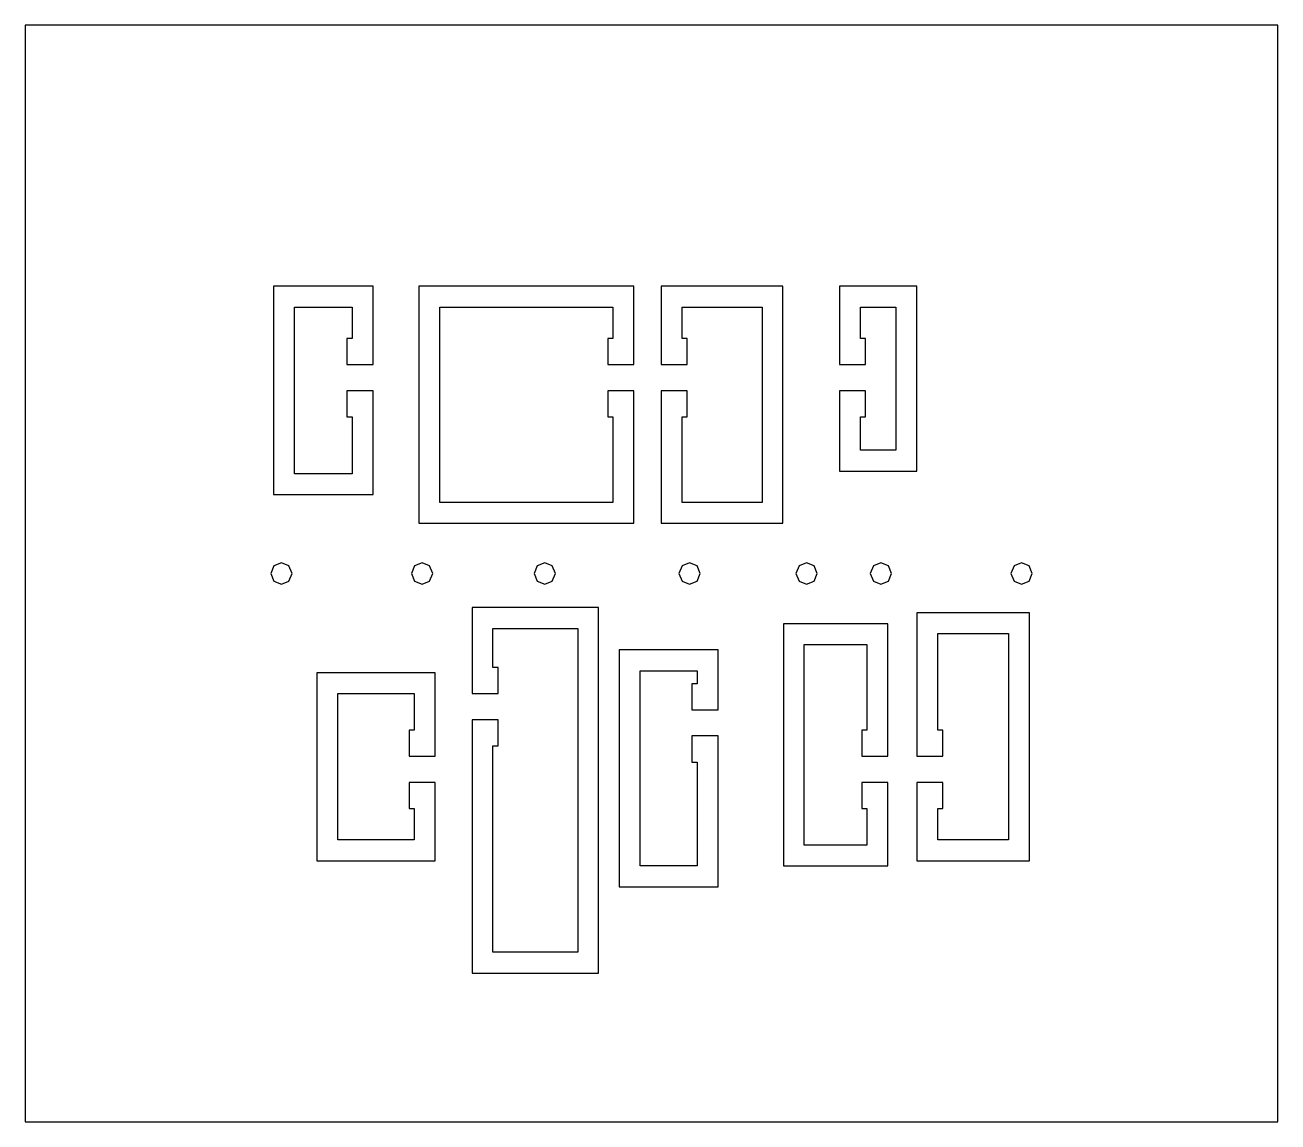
# Model space of a CAD drawing. Extents: x -1.57 to 3.23, y -1 to 3.2.
import ezdxf

# ---------------------------------------------------------------- set-up
doc = ezdxf.new("R2010")
doc.units = 0
doc.layers.add('L7', color=150, linetype='CONTINUOUS')

msp = doc.modelspace()

# ---------------------------------------------------------------- linework, layer by layer
at = {"layer": 'L7'}
for points in [[(-1.5709, -1), (3.2291, -1), (3.2291, 3.2), (-1.5709, 3.2), (-1.5709, -1)], [(-0.5389, 1.4821), (-0.5389, 2.12), (-0.3176, 2.12), (-0.3176, 2), (-0.3376, 2), (-0.3376, 1.9), (-0.2376, 1.9), (-0.2376, 2.2), (-0.6189, 2.2), (-0.6189, 1.4021), (-0.2376, 1.4021), (-0.2376, 1.8), (-0.3376, 1.8), (-0.3376, 1.7), (-0.3176, 1.7), (-0.3176, 1.4821), (-0.5389, 1.4821)], [(0.6812, 1.3721), (0.0176, 1.3721), (0.0176, 2.12), (0.6812, 2.12), (0.6812, 2), (0.6612, 2), (0.6612, 1.9), (0.7612, 1.9), (0.7612, 2.2), (-0.0624, 2.2), (-0.0624, 1.2921), (0.7612, 1.2921), (0.7612, 1.8), (0.6612, 1.8), (0.6612, 1.7), (0.6812, 1.7), (0.6812, 1.3721)], [(0.9462, 1.3721), (0.9462, 1.7), (0.9662, 1.7), (0.9662, 1.8), (0.8662, 1.8), (0.8662, 1.2921), (1.3324, 1.2921), (1.3324, 2.2), (0.8662, 2.2), (0.8662, 1.9), (0.9662, 1.9), (0.9662, 2), (0.9462, 2), (0.9462, 2.12), (1.2524, 2.12), (1.2524, 1.3721), (0.9462, 1.3721)], [(1.6293, 1.5721), (1.6293, 1.7), (1.6493, 1.7), (1.6493, 1.8), (1.5493, 1.8), (1.5493, 1.4921), (1.8455, 1.4921), (1.8455, 2.2), (1.5493, 2.2), (1.5493, 1.9), (1.6493, 1.9), (1.6493, 2), (1.6293, 2), (1.6293, 2.12), (1.7655, 2.12), (1.7655, 1.5721), (1.6293, 1.5721)], [(-0.6179, 1.071), (-0.5889, 1.0591), (-0.56, 1.071), (-0.548, 1.1), (-0.56, 1.129), (-0.5889, 1.1409), (-0.6179, 1.129), (-0.6299, 1.1), (-0.6179, 1.071)], [(-0.0909, 1.1), (-0.079, 1.071), (-0.05, 1.0591), (-0.021, 1.071), (-0.0091, 1.1), (-0.021, 1.129), (-0.05, 1.1409), (-0.079, 1.129), (-0.0909, 1.1)], [(0.391, 1.071), (0.42, 1.0591), (0.449, 1.071), (0.4609, 1.1), (0.449, 1.129), (0.42, 1.1409), (0.391, 1.129), (0.3791, 1.1), (0.391, 1.071)], [(1.004, 1.071), (1.0159, 1.1), (1.004, 1.129), (0.975, 1.1409), (0.946, 1.129), (0.9341, 1.1), (0.946, 1.071), (0.975, 1.0591), (1.004, 1.071)], [(1.3822, 1.1), (1.3942, 1.071), (1.4231, 1.0591), (1.4521, 1.071), (1.4641, 1.1), (1.4521, 1.129), (1.4231, 1.1409), (1.3942, 1.129), (1.3822, 1.1)], [(1.6792, 1.129), (1.6672, 1.1), (1.6792, 1.071), (1.7081, 1.0591), (1.7371, 1.071), (1.7491, 1.1), (1.7371, 1.129), (1.7081, 1.1409), (1.6792, 1.129)], [(2.276, 1.129), (2.247, 1.1409), (2.2181, 1.129), (2.2061, 1.1), (2.2181, 1.071), (2.247, 1.0591), (2.276, 1.071), (2.288, 1.1), (2.276, 1.129)], [(0.1416, 0.5399), (0.1416, -0.43), (0.6263, -0.43), (0.6263, 0.97), (0.1416, 0.97), (0.1416, 0.64), (0.2416, 0.64), (0.2416, 0.74), (0.2216, 0.74), (0.2216, 0.89), (0.5463, 0.89), (0.5463, -0.35), (0.2216, -0.35), (0.2216, 0.4399), (0.2416, 0.4399), (0.2416, 0.5399), (0.1416, 0.5399)], [(1.9257, 0.5), (1.9257, 0.8697), (2.197, 0.8697), (2.197, 0.08), (1.9257, 0.08), (1.9257, 0.2), (1.9457, 0.2), (1.9457, 0.3), (1.8457, 0.3), (1.8457, 0), (2.277, 0), (2.277, 0.9497), (1.8457, 0.9497), (1.8457, 0.4), (1.9457, 0.4), (1.9457, 0.5), (1.9257, 0.5)], [(1.6546, 0.8279), (1.6546, 0.5), (1.6346, 0.5), (1.6346, 0.4), (1.7346, 0.4), (1.7346, 0.9079), (1.3342, 0.9079), (1.3342, -0.02), (1.7346, -0.02), (1.7346, 0.3), (1.6346, 0.3), (1.6346, 0.2), (1.6546, 0.2), (1.6546, 0.06), (1.4142, 0.06), (1.4142, 0.8279), (1.6546, 0.8279)], [(0.9842, 0.4779), (0.9842, 0.3779), (1.0042, 0.3779), (1.0042, -0.02), (0.7851, -0.02), (0.7851, 0.7279), (1.0042, 0.7279), (1.0042, 0.6779), (0.9842, 0.6779), (0.9842, 0.5779), (1.0842, 0.5779), (1.0842, 0.8079), (0.7051, 0.8079), (0.7051, -0.1), (1.0842, -0.1), (1.0842, 0.4779), (0.9842, 0.4779)], [(-0.1, 0.5), (-0.1, 0.4), (0, 0.4), (0, 0.72), (-0.4531, 0.72), (-0.4531, 0), (0, 0), (0, 0.3), (-0.1, 0.3), (-0.1, 0.2), (-0.08, 0.2), (-0.08, 0.08), (-0.3731, 0.08), (-0.3731, 0.64), (-0.08, 0.64), (-0.08, 0.5), (-0.1, 0.5)]]:
    msp.add_lwpolyline(points, close=True, dxfattribs=at)

doc.saveas('drawing.dxf')
